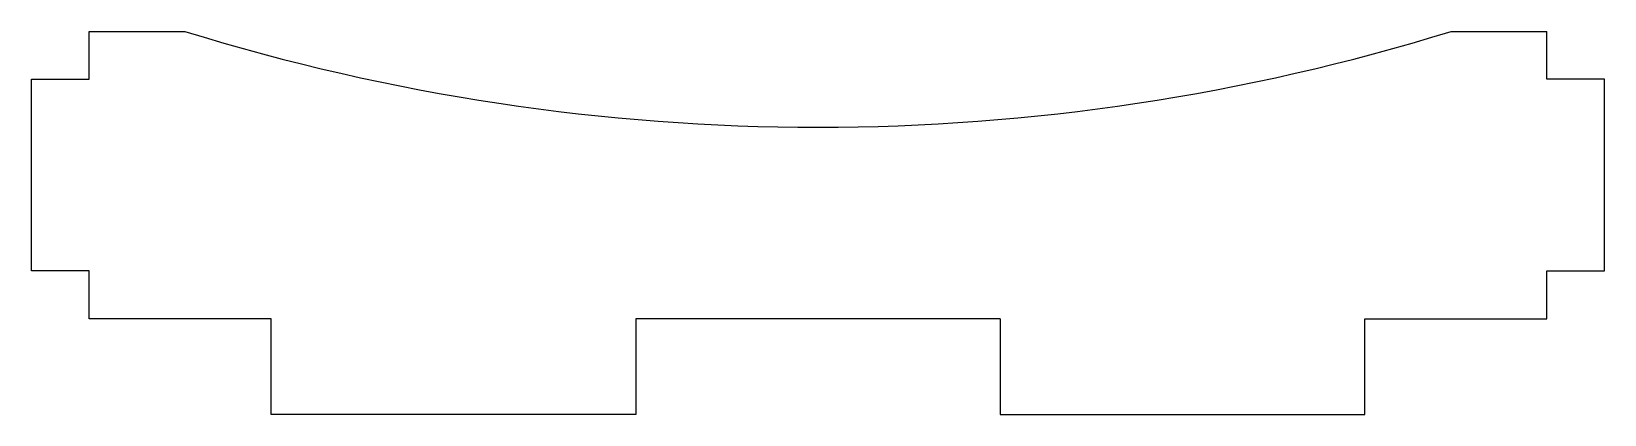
# Model space of a CAD drawing. Header units: millimetres. Extents: x 1.6 to 83.6, y 275.7 to 295.7.
import ezdxf

# ---------------------------------------------------------------- set-up
doc = ezdxf.new("R2010")
doc.units = ezdxf.units.MM

msp = doc.modelspace()

# ---------------------------------------------------------------- linework, layer by layer
at = {"color": 7, "linetype": 'Continuous', "lineweight": 25}
for p, q in [((4.645, 293.184), (4.645, 295.684)), ((4.645, 295.684), (9.645, 295.684)), ((75.645, 295.684), (80.645, 295.684)), ((80.645, 293.184), (80.645, 295.684)), ((1.645, 283.184), (1.645, 293.184)), ((1.645, 293.184), (4.645, 293.184)), ((83.645, 293.184), (80.645, 293.184)), ((83.645, 283.184), (83.645, 293.184)), ((4.645, 283.184), (1.645, 283.184)), ((4.645, 280.684), (4.645, 283.184)), ((80.645, 283.184), (83.645, 283.184)), ((80.645, 280.684), (80.645, 283.184)), ((14.145, 280.684), (4.645, 280.684)), ((14.145, 275.684), (14.145, 280.684)), ((52.145, 280.684), (33.145, 280.684)), ((33.145, 280.684), (33.145, 275.684)), ((52.145, 280.684), (52.145, 275.684)), ((71.145, 280.684), (80.645, 280.684)), ((71.145, 275.684), (71.145, 280.684)), ((33.145, 275.684), (14.145, 275.684)), ((52.145, 275.684), (71.145, 275.684))]:
    msp.add_line(p, q, dxfattribs=at)
msp.add_arc((42.645, 402.084), 111.4, 252.7687, 287.2313, dxfattribs=at)

doc.saveas('drawing.dxf')
